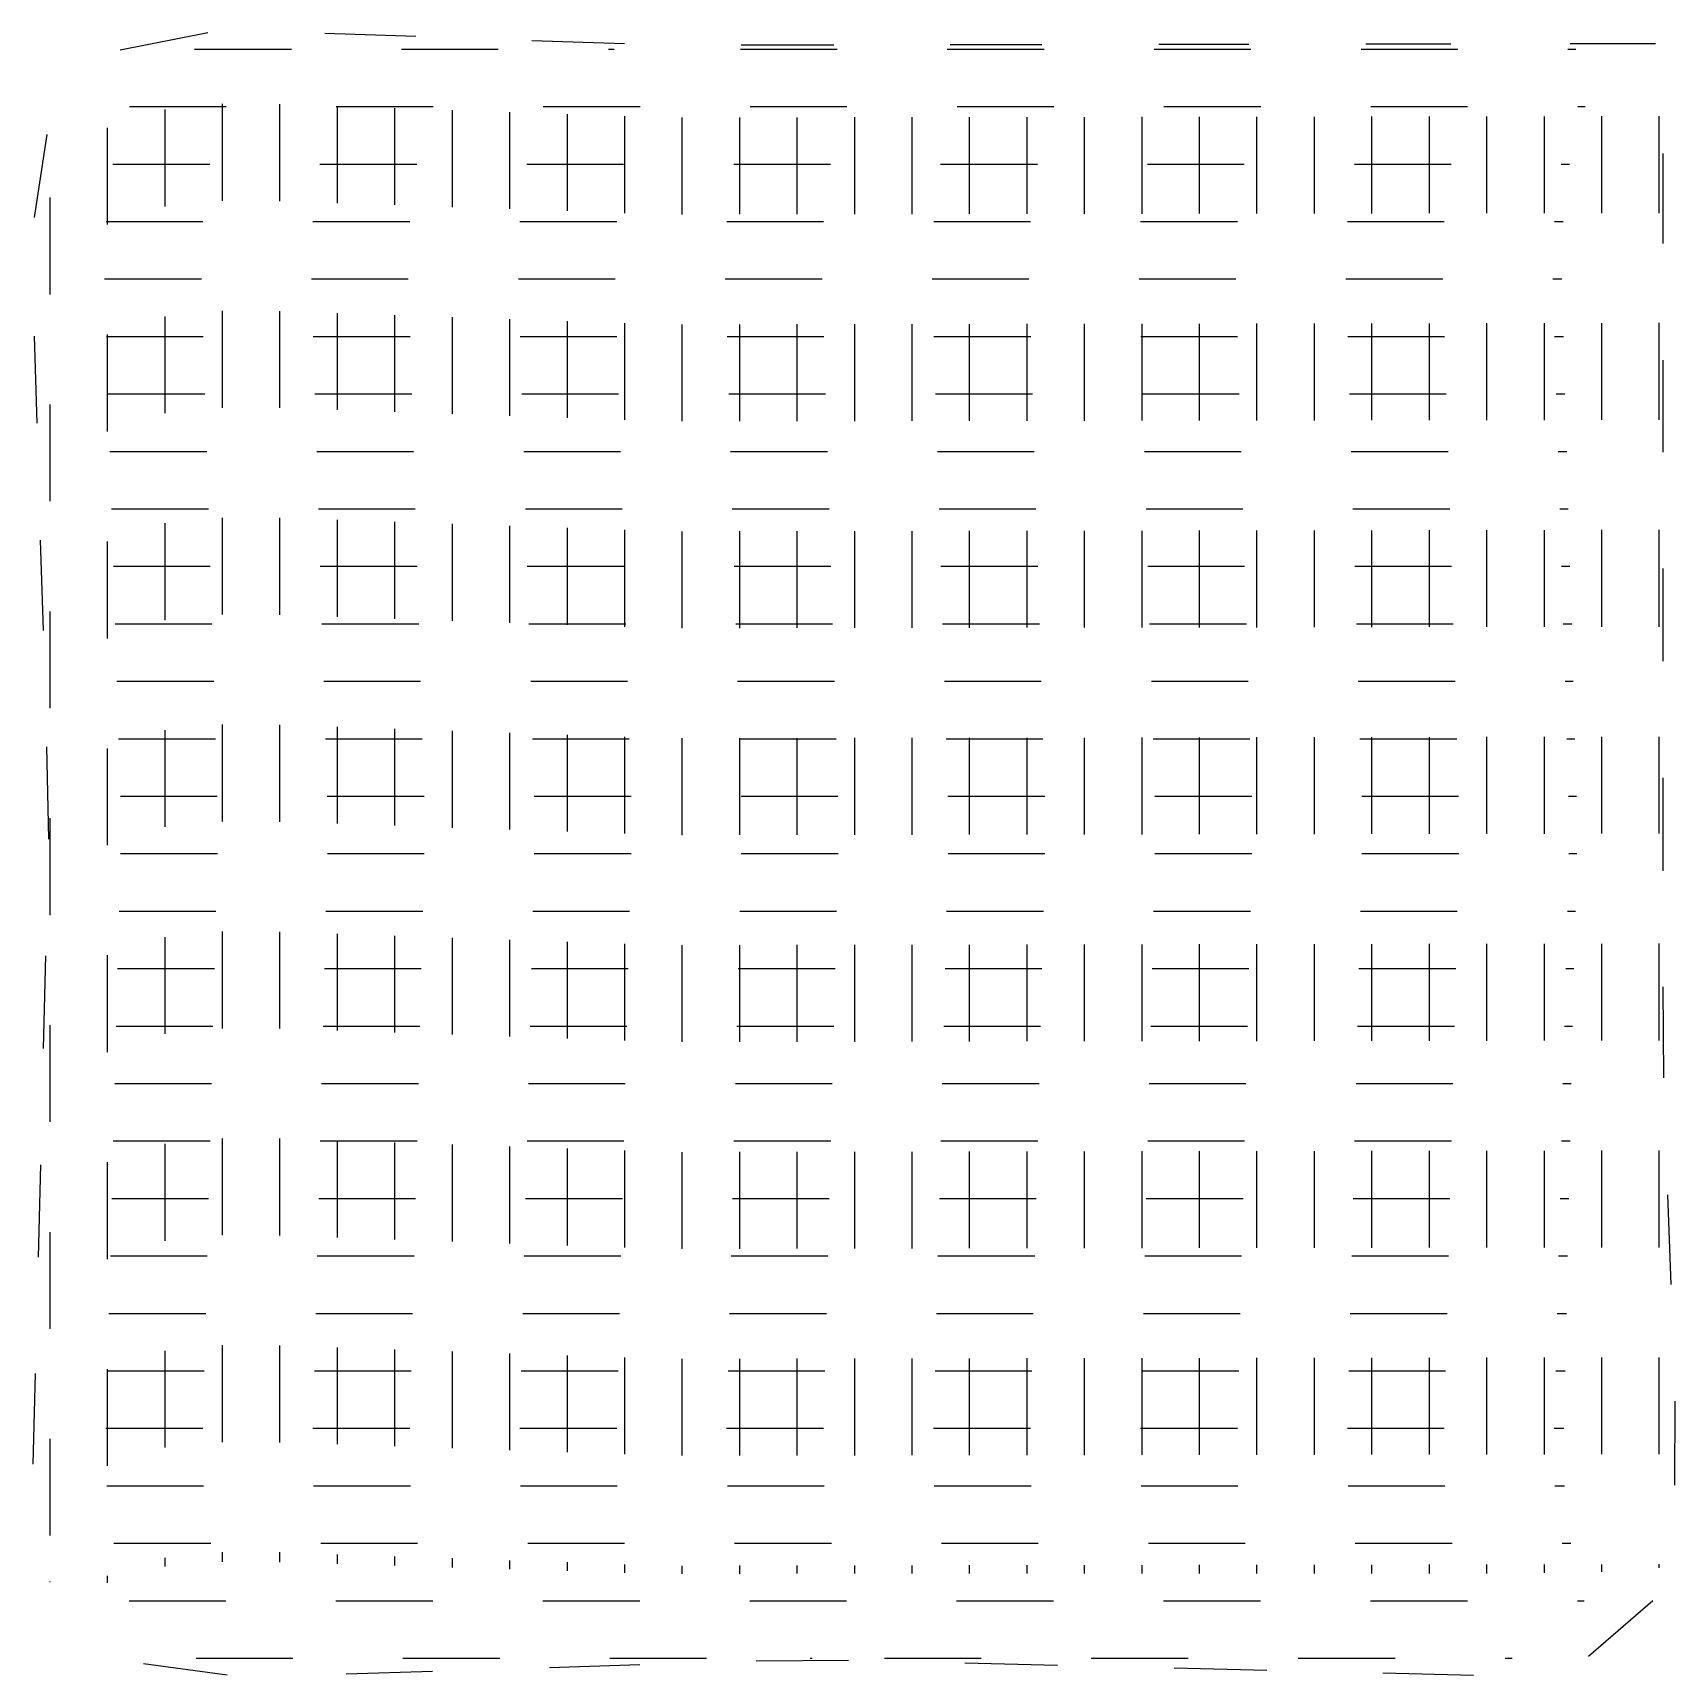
# Model space of a CAD drawing. Extents: x 0.4 to 14.7, y 0.4 to 14.7.
import ezdxf

# ---------------------------------------------------------------- set-up
doc = ezdxf.new("R2010")
doc.units = 0

msp = doc.modelspace()

# ---------------------------------------------------------------- linework, layer by layer
for p, q in [((1.96433, 14.733524), (1.202078, 14.584139)), ((3.773612, 14.700504), (2.981601, 14.728042)), ((1.85, 14.592238), (1.94, 14.592238)), ((1.85, 14.592238), (1.94, 14.592238)), ((1.94, 14.592238), (2.692, 14.592238)), ((3.65, 14.592238), (3.74, 14.592238)), ((3.74, 14.592238), (4.492, 14.592238)), ((5.590456, 14.637334), (4.782743, 14.665418)), ((5.45, 14.592238), (5.50088, 14.592238)), ((6.598, 14.592238), (6.688, 14.592238)), ((7.412416, 14.627227), (6.60515, 14.626061)), ((6.688, 14.592238), (7.44, 14.592238)), ((8.398, 14.592238), (9.15, 14.592238)), ((9.221701, 14.629841), (8.424667, 14.62869)), ((9.15, 14.592238), (9.24, 14.592238)), ((10.198, 14.592238), (10.288, 14.592238)), ((11.021796, 14.632441), (10.238214, 14.631309)), ((10.288, 14.592238), (11.04, 14.592238)), ((11.998, 14.592238), (12.088, 14.592238)), ((12.780676, 14.634982), (12.040248, 14.633912)), ((12.088, 14.592238), (12.84, 14.592238)), ((13.798, 14.592238), (13.86742, 14.592238)), ((14.561356, 14.637554), (13.818694, 14.636481)), ((1.283, 14.092238), (2.035, 14.092238)), ((1.283, 14.092238), (2.035, 14.092238)), ((1.592849, 13.314), (1.592849, 14.066)), ((2.035, 14.092238), (2.125, 14.092238)), ((2.092849, 14.114), (2.092849, 14.11494)), ((2.092849, 13.362), (2.092849, 14.114)), ((2.592849, 13.361), (2.592849, 14.113)), ((3.083, 14.092238), (3.835, 14.092238)), ((3.092849, 13.343), (3.092849, 14.095)), ((3.592849, 13.988), (3.592849, 14.078)), ((3.835, 14.092238), (3.925, 14.092238)), ((4.092849, 14.06), (4.092849, 14.06094)), ((4.092849, 13.97), (4.092849, 14.06)), ((4.592849, 13.953), (4.592849, 14.043)), ((4.883, 14.092238), (5.635, 14.092238)), ((5.092849, 13.936), (5.092849, 14.026)), ((5.592849, 13.918), (5.592849, 14.008)), ((5.635, 14.092238), (5.725, 14.092238)), ((6.683, 14.092238), (7.435, 14.092238)), ((7.435, 14.092238), (7.525, 14.092238)), ((8.483, 14.092238), (8.573, 14.092238)), ((8.573, 14.092238), (9.325, 14.092238)), ((10.283, 14.092238), (10.373, 14.092238)), ((10.373, 14.092238), (11.125, 14.092238)), ((11.092849, 13.252), (11.092849, 14.004)), ((11.592849, 13.914), (11.592849, 14.004)), ((12.083, 14.092238), (12.173, 14.092238)), ((12.092849, 13.253), (12.092849, 14.005)), ((12.173, 14.092238), (12.925, 14.092238)), ((12.592849, 13.916), (12.592849, 14.006)), ((13.092849, 14.00606), (13.092849, 14.007)), ((13.092849, 13.916), (13.092849, 14.00606)), ((13.592849, 13.917), (13.592849, 14.007)), ((13.883, 14.092238), (13.94732, 14.092238)), ((14.092849, 13.918), (14.092849, 14.008)), ((14.592849, 13.919), (14.592849, 14.009)), ((1.092849, 13.907), (1.092849, 13.90794)), ((1.092849, 13.817), (1.092849, 13.907)), ((3.592849, 13.236), (3.592849, 13.988)), ((4.092849, 13.218), (4.092849, 13.97)), ((4.592849, 13.201), (4.592849, 13.953)), ((5.092849, 13.184), (5.092849, 13.936)), ((5.592849, 13.166), (5.592849, 13.918)), ((6.092849, 13.906), (6.092849, 13.996)), ((6.092849, 13.154), (6.092849, 13.906)), ((6.592849, 13.907), (6.592849, 13.997)), ((6.592849, 13.155), (6.592849, 13.907)), ((7.092849, 13.908), (7.092849, 13.998)), ((7.092849, 13.156), (7.092849, 13.908)), ((7.592849, 13.90894), (7.592849, 13.999)), ((7.592849, 13.156), (7.592849, 13.90894)), ((8.092849, 13.909), (8.092849, 13.999)), ((8.092849, 13.157), (8.092849, 13.909)), ((8.592849, 13.91), (8.592849, 14)), ((8.592849, 13.158), (8.592849, 13.91)), ((9.092849, 13.911), (9.092849, 14.001)), ((9.092849, 13.159), (9.092849, 13.911)), ((9.592849, 13.911), (9.592849, 14.001)), ((9.592849, 13.159), (9.592849, 13.911)), ((10.092849, 13.25), (10.092849, 14.002)), ((10.592849, 13.913), (10.592849, 14.003)), ((10.592849, 13.161), (10.592849, 13.913)), ((11.592849, 13.162), (11.592849, 13.914)), ((12.592849, 13.164), (12.592849, 13.916)), ((13.092849, 13.164), (13.092849, 13.916)), ((13.592849, 13.165), (13.592849, 13.917)), ((14.092849, 13.166), (14.092849, 13.918)), ((14.592849, 13.167), (14.592849, 13.919)), ((0.563606, 13.85034), (0.452762, 13.127011)), ((1.092849, 13.065), (1.092849, 13.817)), ((1.14, 13.592238), (1.23, 13.592238)), ((1.14, 13.592238), (1.23, 13.592238)), ((1.23, 13.592238), (1.982, 13.592238)), ((2.94, 13.592238), (3.03, 13.592238)), ((3.03, 13.592238), (3.782, 13.592238)), ((4.74, 13.592238), (5.492, 13.592238)), ((5.492, 13.592238), (5.582, 13.592238)), ((6.54, 13.592238), (7.292, 13.592238)), ((7.292, 13.592238), (7.382, 13.592238)), ((8.34, 13.592238), (9.092, 13.592238)), ((9.092, 13.592238), (9.182, 13.592238)), ((10.14, 13.592238), (10.23, 13.592238)), ((10.23, 13.592238), (10.982, 13.592238)), ((11.94, 13.592238), (12.03, 13.592238)), ((12.03, 13.592238), (12.782, 13.592238)), ((13.74, 13.592238), (13.8129, 13.592238)), ((14.626201, 12.899564), (14.62621, 13.684461)), ((0.592849, 12.548), (0.592849, 13.3)), ((1.592849, 13.224), (1.592849, 13.314)), ((2.092849, 13.272), (2.092849, 13.362)), ((2.592849, 13.27094), (2.592849, 13.361)), ((3.092849, 13.253), (3.092849, 13.343)), ((2.592849, 13.27), (2.592849, 13.27094)), ((10.092849, 13.16), (10.092849, 13.25)), ((11.092849, 13.16194), (11.092849, 13.252)), ((11.092849, 13.161), (11.092849, 13.16194)), ((12.092849, 13.163), (12.092849, 13.253)), ((14.592849, 13.16606), (14.592849, 13.167)), ((1.08, 13.092238), (1.17, 13.092238)), ((1.08, 13.092238), (1.17, 13.092238)), ((1.17, 13.092238), (1.922, 13.092238)), ((2.88, 13.092238), (2.97, 13.092238)), ((2.97, 13.092238), (3.722, 13.092238)), ((4.68, 13.092238), (4.77, 13.092238)), ((4.77, 13.092238), (5.522, 13.092238)), ((6.48, 13.092238), (6.57, 13.092238)), ((6.57, 13.092238), (7.322, 13.092238)), ((8.28, 13.092238), (8.37, 13.092238)), ((8.37, 13.092238), (9.122, 13.092238)), ((10.08, 13.092238), (10.17, 13.092238)), ((10.17, 13.092238), (10.922, 13.092238)), ((11.88, 13.092238), (11.97, 13.092238)), ((11.97, 13.092238), (12.722, 13.092238)), ((13.68, 13.092238), (13.7565, 13.092238)), ((1.067, 12.592238), (1.157, 12.592238)), ((1.067, 12.592238), (1.157, 12.592238)), ((1.157, 12.592238), (1.909, 12.592238)), ((2.867, 12.592238), (3.619, 12.592238)), ((3.619, 12.592238), (3.709, 12.592238)), ((4.667, 12.592238), (4.757, 12.592238)), ((4.757, 12.592238), (5.509, 12.592238)), ((6.467, 12.592238), (6.557, 12.592238)), ((6.557, 12.592238), (7.309, 12.592238)), ((8.267, 12.592238), (8.357, 12.592238)), ((8.357, 12.592238), (9.109, 12.592238)), ((10.067, 12.592238), (10.157, 12.592238)), ((10.157, 12.592238), (10.909, 12.592238)), ((11.867, 12.592238), (11.957, 12.592238)), ((11.957, 12.592238), (12.709, 12.592238)), ((13.667, 12.592238), (13.74428, 12.592238)), ((0.592849, 12.458), (0.592849, 12.548)), ((2.092849, 12.314), (2.092849, 12.31494)), ((2.092849, 12.224), (2.092849, 12.314)), ((2.592849, 11.561), (2.592849, 12.313)), ((3.092849, 12.205), (3.092849, 12.295)), ((1.592849, 12.176), (1.592849, 12.266)), ((1.592849, 11.424), (1.592849, 12.176)), ((2.092849, 11.472), (2.092849, 12.224)), ((3.092849, 11.453), (3.092849, 12.205)), ((3.592849, 12.188), (3.592849, 12.278)), ((3.592849, 11.436), (3.592849, 12.188)), ((4.092849, 12.26), (4.092849, 12.26094)), ((4.092849, 12.17), (4.092849, 12.26)), ((4.092849, 11.418), (4.092849, 12.17)), ((4.592849, 12.153), (4.592849, 12.243)), ((4.592849, 11.401), (4.592849, 12.153)), ((5.092849, 12.136), (5.092849, 12.226)), ((5.592849, 12.118), (5.592849, 12.208)), ((6.092849, 12.106), (6.092849, 12.196)), ((6.592849, 12.107), (6.592849, 12.197)), ((7.092849, 12.108), (7.092849, 12.198)), ((7.592849, 12.10894), (7.592849, 12.199)), ((8.092849, 12.109), (8.092849, 12.199)), ((8.592849, 12.11), (8.592849, 12.2)), ((9.092849, 12.111), (9.092849, 12.201)), ((9.592849, 12.111), (9.592849, 12.201)), ((10.092849, 12.112), (10.092849, 12.202)), ((10.592849, 12.113), (10.592849, 12.203)), ((11.092849, 11.452), (11.092849, 12.204)), ((11.592849, 11.452), (11.592849, 12.204)), ((12.092849, 12.115), (12.092849, 12.205)), ((12.592849, 12.116), (12.592849, 12.206)), ((13.092849, 12.20606), (13.092849, 12.207)), ((13.092849, 12.116), (13.092849, 12.20606)), ((13.592849, 11.455), (13.592849, 12.207)), ((14.092849, 12.118), (14.092849, 12.208)), ((14.592849, 12.119), (14.592849, 12.209)), ((0.452876, 12.095818), (0.476068, 11.338391)), ((1.082, 12.092238), (1.834, 12.092238)), ((1.082, 12.092238), (1.834, 12.092238)), ((1.092849, 12.107), (1.092849, 12.10794)), ((1.092849, 12.017), (1.092849, 12.107)), ((1.092849, 11.265), (1.092849, 12.017)), ((1.834, 12.092238), (1.924, 12.092238)), ((2.882, 12.092238), (2.972, 12.092238)), ((2.972, 12.092238), (3.724, 12.092238)), ((4.682, 12.092238), (4.772, 12.092238)), ((4.772, 12.092238), (5.524, 12.092238)), ((5.092849, 11.384), (5.092849, 12.136)), ((5.592849, 11.366), (5.592849, 12.118)), ((6.092849, 11.354), (6.092849, 12.106)), ((6.482, 12.092238), (7.234, 12.092238)), ((6.592849, 11.355), (6.592849, 12.107)), ((7.092849, 11.356), (7.092849, 12.108)), ((7.234, 12.092238), (7.324, 12.092238)), ((7.592849, 11.356), (7.592849, 12.10894)), ((8.092849, 11.357), (8.092849, 12.109)), ((8.282, 12.092238), (8.372, 12.092238)), ((8.372, 12.092238), (9.124, 12.092238)), ((8.592849, 11.358), (8.592849, 12.11)), ((9.092849, 11.359), (9.092849, 12.111)), ((9.592849, 11.359), (9.592849, 12.111)), ((10.082, 12.092238), (10.172, 12.092238)), ((10.092849, 11.36), (10.092849, 12.112)), ((10.172, 12.092238), (10.924, 12.092238)), ((10.592849, 11.361), (10.592849, 12.113)), ((11.882, 12.092238), (12.634, 12.092238)), ((12.092849, 11.363), (12.092849, 12.115)), ((12.592849, 11.364), (12.592849, 12.116)), ((12.634, 12.092238), (12.724, 12.092238)), ((13.092849, 11.364), (13.092849, 12.116)), ((13.682, 12.092238), (13.75838, 12.092238)), ((14.092849, 11.366), (14.092849, 12.118)), ((14.592849, 11.367), (14.592849, 12.119)), ((14.626181, 11.085551), (14.62619, 11.884233)), ((1.097, 11.592238), (1.187, 11.592238)), ((1.097, 11.592238), (1.187, 11.592238)), ((1.187, 11.592238), (1.939, 11.592238)), ((2.897, 11.592238), (3.649, 11.592238)), ((3.649, 11.592238), (3.739, 11.592238)), ((4.697, 11.592238), (5.449, 11.592238)), ((5.449, 11.592238), (5.539, 11.592238)), ((6.497, 11.592238), (7.249, 11.592238)), ((7.249, 11.592238), (7.339, 11.592238)), ((8.297, 11.592238), (8.387, 11.592238)), ((8.387, 11.592238), (9.139, 11.592238)), ((10.097, 11.592238), (10.187, 11.592238)), ((10.187, 11.592238), (10.939, 11.592238)), ((11.897, 11.592238), (11.987, 11.592238)), ((11.987, 11.592238), (12.739, 11.592238)), ((13.697, 11.592238), (13.77248, 11.592238)), ((0.592849, 11.41), (0.592849, 11.5)), ((2.592849, 11.47094), (2.592849, 11.561)), ((2.592849, 11.47), (2.592849, 11.47094)), ((11.092849, 11.36194), (11.092849, 11.452)), ((11.592849, 11.362), (11.592849, 11.452)), ((13.592849, 11.365), (13.592849, 11.455)), ((0.592849, 10.658), (0.592849, 11.41)), ((11.092849, 11.361), (11.092849, 11.36194)), ((14.592849, 11.36606), (14.592849, 11.367)), ((1.113, 11.092238), (1.865, 11.092238)), ((1.113, 11.092238), (1.865, 11.092238)), ((1.865, 11.092238), (1.955, 11.092238)), ((2.913, 11.092238), (3.665, 11.092238)), ((3.665, 11.092238), (3.755, 11.092238)), ((4.713, 11.092238), (5.465, 11.092238)), ((5.465, 11.092238), (5.555, 11.092238)), ((6.513, 11.092238), (7.265, 11.092238)), ((7.265, 11.092238), (7.355, 11.092238)), ((8.313, 11.092238), (8.403, 11.092238)), ((8.403, 11.092238), (9.155, 11.092238)), ((10.113, 11.092238), (10.203, 11.092238)), ((10.203, 11.092238), (10.955, 11.092238)), ((11.913, 11.092238), (12.003, 11.092238)), ((12.003, 11.092238), (12.755, 11.092238)), ((13.713, 11.092238), (13.78752, 11.092238)), ((1.128, 10.592238), (1.218, 10.592238)), ((1.128, 10.592238), (1.218, 10.592238)), ((1.218, 10.592238), (1.97, 10.592238)), ((2.928, 10.592238), (3.68, 10.592238)), ((3.68, 10.592238), (3.77, 10.592238)), ((4.728, 10.592238), (4.818, 10.592238)), ((4.818, 10.592238), (5.57, 10.592238)), ((6.528, 10.592238), (6.618, 10.592238)), ((6.618, 10.592238), (7.37, 10.592238)), ((8.328, 10.592238), (8.418, 10.592238)), ((8.418, 10.592238), (9.17, 10.592238)), ((10.128, 10.592238), (10.218, 10.592238)), ((10.218, 10.592238), (10.97, 10.592238)), ((11.928, 10.592238), (12.018, 10.592238)), ((12.018, 10.592238), (12.77, 10.592238)), ((13.728, 10.592238), (13.80162, 10.592238)), ((1.592849, 10.376), (1.592849, 10.466)), ((2.092849, 10.514), (2.092849, 10.51494)), ((2.092849, 10.424), (2.092849, 10.514)), ((2.592849, 9.761), (2.592849, 10.513)), ((3.092849, 10.405), (3.092849, 10.495)), ((3.592849, 10.388), (3.592849, 10.478)), ((4.092849, 10.46), (4.092849, 10.46094)), ((4.092849, 10.37), (4.092849, 10.46)), ((4.592849, 10.353), (4.592849, 10.443)), ((0.507263, 10.319605), (0.531366, 9.532416)), ((1.092849, 10.307), (1.092849, 10.30794)), ((1.092849, 10.217), (1.092849, 10.307)), ((1.592849, 9.624), (1.592849, 10.376)), ((2.092849, 9.672), (2.092849, 10.424)), ((3.092849, 9.653), (3.092849, 10.405)), ((3.592849, 9.636), (3.592849, 10.388)), ((4.092849, 9.618), (4.092849, 10.37)), ((4.592849, 9.601), (4.592849, 10.353)), ((5.092849, 10.336), (5.092849, 10.426)), ((5.092849, 9.584), (5.092849, 10.336)), ((5.592849, 10.318), (5.592849, 10.408)), ((5.592849, 9.566), (5.592849, 10.318)), ((6.092849, 9.644), (6.092849, 10.396)), ((6.592849, 10.307), (6.592849, 10.397)), ((6.592849, 9.555), (6.592849, 10.307)), ((7.092849, 10.308), (7.092849, 10.398)), ((7.092849, 9.556), (7.092849, 10.308)), ((7.592849, 10.30894), (7.592849, 10.399)), ((7.592849, 9.556), (7.592849, 10.30894)), ((8.092849, 10.309), (8.092849, 10.399)), ((8.092849, 9.557), (8.092849, 10.309)), ((8.592849, 10.31), (8.592849, 10.4)), ((8.592849, 9.558), (8.592849, 10.31)), ((9.092849, 10.311), (9.092849, 10.401)), ((9.092849, 9.559), (9.092849, 10.311)), ((9.592849, 10.311), (9.592849, 10.401)), ((9.592849, 9.559), (9.592849, 10.311)), ((10.092849, 10.312), (10.092849, 10.402)), ((10.092849, 9.56), (10.092849, 10.312)), ((10.592849, 10.313), (10.592849, 10.403)), ((10.592849, 9.561), (10.592849, 10.313)), ((11.092849, 9.652), (11.092849, 10.404)), ((11.592849, 10.314), (11.592849, 10.404)), ((11.592849, 9.562), (11.592849, 10.314)), ((12.092849, 10.315), (12.092849, 10.405)), ((12.092849, 9.563), (12.092849, 10.315)), ((12.592849, 9.654), (12.592849, 10.406)), ((13.092849, 10.40606), (13.092849, 10.407)), ((13.092849, 10.316), (13.092849, 10.40606)), ((13.092849, 9.564), (13.092849, 10.316)), ((13.592849, 10.317), (13.592849, 10.407)), ((13.592849, 9.565), (13.592849, 10.317)), ((14.092849, 10.318), (14.092849, 10.408)), ((14.092849, 9.566), (14.092849, 10.318)), ((14.592849, 9.657), (14.592849, 10.409)), ((1.092849, 9.465), (1.092849, 10.217)), ((1.143, 10.092238), (1.895, 10.092238)), ((1.143, 10.092238), (1.895, 10.092238)), ((1.895, 10.092238), (1.985, 10.092238)), ((2.943, 10.092238), (3.033, 10.092238)), ((3.033, 10.092238), (3.785, 10.092238)), ((4.743, 10.092238), (4.833, 10.092238)), ((4.833, 10.092238), (5.585, 10.092238)), ((6.543, 10.092238), (7.295, 10.092238)), ((7.295, 10.092238), (7.385, 10.092238)), ((8.343, 10.092238), (8.433, 10.092238)), ((8.433, 10.092238), (9.185, 10.092238)), ((10.143, 10.092238), (10.233, 10.092238)), ((10.233, 10.092238), (10.985, 10.092238)), ((11.943, 10.092238), (12.033, 10.092238)), ((12.033, 10.092238), (12.785, 10.092238)), ((13.743, 10.092238), (13.81572, 10.092238)), ((14.626161, 9.266062), (14.62617, 10.07308)), ((2.592849, 9.67094), (2.592849, 9.761)), ((0.592849, 9.61), (0.592849, 9.7)), ((0.592849, 8.858), (0.592849, 9.61)), ((1.158, 9.592238), (1.91094, 9.592238)), ((1.158, 9.592238), (1.91094, 9.592238)), ((1.91094, 9.592238), (2.001, 9.592238)), ((2.592849, 9.67), (2.592849, 9.67094)), ((2.958, 9.592238), (3.04806, 9.592238)), ((3.04806, 9.592238), (3.801, 9.592238)), ((4.758, 9.592238), (4.84806, 9.592238)), ((4.84806, 9.592238), (5.601, 9.592238)), ((6.092849, 9.554), (6.092849, 9.644)), ((6.558, 9.592238), (7.31094, 9.592238)), ((7.31094, 9.592238), (7.401, 9.592238)), ((8.358, 9.592238), (8.44806, 9.592238)), ((8.44806, 9.592238), (9.201, 9.592238)), ((10.158, 9.592238), (10.24806, 9.592238)), ((10.24806, 9.592238), (11.001, 9.592238)), ((11.092849, 9.56194), (11.092849, 9.652)), ((11.958, 9.592238), (12.04806, 9.592238)), ((12.04806, 9.592238), (12.801, 9.592238)), ((12.592849, 9.564), (12.592849, 9.654)), ((13.758, 9.592238), (13.75894, 9.592238)), ((13.75894, 9.592238), (13.83076, 9.592238)), ((14.592849, 9.567), (14.592849, 9.657)), ((11.092849, 9.561), (11.092849, 9.56194)), ((14.592849, 9.56606), (14.592849, 9.567)), ((1.174, 9.092238), (1.264, 9.092238)), ((1.174, 9.092238), (1.264, 9.092238)), ((1.264, 9.092238), (2.016, 9.092238)), ((2.974, 9.092238), (3.726, 9.092238)), ((3.726, 9.092238), (3.816, 9.092238)), ((4.774, 9.092238), (5.526, 9.092238)), ((5.526, 9.092238), (5.616, 9.092238)), ((6.574, 9.092238), (7.326, 9.092238)), ((7.326, 9.092238), (7.416, 9.092238)), ((8.374, 9.092238), (8.464, 9.092238)), ((8.464, 9.092238), (9.216, 9.092238)), ((10.174, 9.092238), (10.264, 9.092238)), ((10.264, 9.092238), (11.016, 9.092238)), ((11.974, 9.092238), (12.064, 9.092238)), ((12.064, 9.092238), (12.816, 9.092238)), ((13.774, 9.092238), (13.84486, 9.092238)), ((1.189, 8.592238), (1.279, 8.592238)), ((1.189, 8.592238), (1.279, 8.592238)), ((1.279, 8.592238), (2.031, 8.592238)), ((1.592849, 8.576), (1.592849, 8.666)), ((1.592849, 7.824), (1.592849, 8.576)), ((2.092849, 8.714), (2.092849, 8.71494)), ((2.092849, 8.624), (2.092849, 8.714)), ((2.092849, 7.872), (2.092849, 8.624)), ((2.592849, 7.961), (2.592849, 8.713)), ((2.989, 8.592238), (3.079, 8.592238)), ((3.079, 8.592238), (3.831, 8.592238)), ((3.092849, 8.605), (3.092849, 8.695)), ((3.092849, 7.853), (3.092849, 8.605)), ((3.592849, 7.926), (3.592849, 8.678)), ((4.092849, 8.66), (4.092849, 8.66094)), ((4.092849, 8.57), (4.092849, 8.66)), ((4.592849, 7.891), (4.592849, 8.643)), ((4.789, 8.592238), (4.879, 8.592238)), ((4.879, 8.592238), (5.631, 8.592238)), ((5.092849, 7.874), (5.092849, 8.626)), ((5.592849, 7.856), (5.592849, 8.608)), ((6.092849, 7.844), (6.092849, 8.596)), ((6.589, 8.592238), (6.679, 8.592238)), ((6.592849, 8.507), (6.592849, 8.597)), ((6.679, 8.592238), (7.431, 8.592238)), ((7.092849, 7.846), (7.092849, 8.598)), ((7.592849, 8.50894), (7.592849, 8.599)), ((8.092849, 8.509), (8.092849, 8.599)), ((8.389, 8.592238), (8.479, 8.592238)), ((8.479, 8.592238), (9.231, 8.592238)), ((8.592849, 7.848), (8.592849, 8.6)), ((9.092849, 7.849), (9.092849, 8.601)), ((9.592849, 7.849), (9.592849, 8.601)), ((10.092849, 8.512), (10.092849, 8.602)), ((10.189, 8.592238), (10.279, 8.592238)), ((10.279, 8.592238), (11.031, 8.592238)), ((10.592849, 7.851), (10.592849, 8.603)), ((11.092849, 7.852), (11.092849, 8.604)), ((11.592849, 7.852), (11.592849, 8.604)), ((11.989, 8.592238), (12.079, 8.592238)), ((12.079, 8.592238), (12.831, 8.592238)), ((12.092849, 8.515), (12.092849, 8.605)), ((12.592849, 7.854), (12.592849, 8.606)), ((13.092849, 8.60606), (13.092849, 8.607)), ((13.092849, 8.516), (13.092849, 8.60606)), ((13.592849, 7.855), (13.592849, 8.607)), ((13.789, 8.592238), (13.85896, 8.592238)), ((14.092849, 7.856), (14.092849, 8.608)), ((14.592849, 7.857), (14.592849, 8.609)), ((0.562332, 8.521126), (0.579701, 7.717172)), ((1.092849, 8.507), (1.092849, 8.50794)), ((1.092849, 7.755), (1.092849, 8.507)), ((4.092849, 7.818), (4.092849, 8.57)), ((6.592849, 7.755), (6.592849, 8.507)), ((7.592849, 7.756), (7.592849, 8.50894)), ((8.092849, 7.757), (8.092849, 8.509)), ((10.092849, 7.76), (10.092849, 8.512)), ((12.092849, 7.763), (12.092849, 8.515)), ((13.092849, 7.764), (13.092849, 8.516)), ((14.626141, 7.442753), (14.62615, 8.25107)), ((1.204, 8.092238), (1.29406, 8.092238)), ((1.204, 8.092238), (1.29406, 8.092238)), ((1.29406, 8.092238), (2.047, 8.092238)), ((3.004, 8.092238), (3.75694, 8.092238)), ((3.75694, 8.092238), (3.847, 8.092238)), ((4.804, 8.092238), (4.89406, 8.092238)), ((4.89406, 8.092238), (5.647, 8.092238)), ((6.604, 8.092238), (6.69406, 8.092238)), ((6.69406, 8.092238), (7.447, 8.092238)), ((8.404, 8.092238), (8.49406, 8.092238)), ((8.49406, 8.092238), (9.247, 8.092238)), ((10.204, 8.092238), (10.29406, 8.092238)), ((10.29406, 8.092238), (11.047, 8.092238)), ((12.004, 8.092238), (12.09406, 8.092238)), ((12.09406, 8.092238), (12.847, 8.092238)), ((13.804, 8.092238), (13.80494, 8.092238)), ((13.80494, 8.092238), (13.874, 8.092238)), ((0.592849, 7.81), (0.592849, 7.9)), ((2.592849, 7.87094), (2.592849, 7.961)), ((2.592849, 7.87), (2.592849, 7.87094)), ((3.592849, 7.836), (3.592849, 7.926)), ((4.592849, 7.801), (4.592849, 7.891)), ((5.092849, 7.784), (5.092849, 7.874)), ((0.592849, 7.058), (0.592849, 7.81)), ((1.092849, 7.665), (1.092849, 7.755)), ((5.592849, 7.766), (5.592849, 7.856)), ((6.092849, 7.754), (6.092849, 7.844)), ((7.092849, 7.756), (7.092849, 7.846)), ((8.592849, 7.758), (8.592849, 7.848)), ((9.092849, 7.759), (9.092849, 7.849)), ((9.592849, 7.759), (9.592849, 7.849)), ((10.592849, 7.761), (10.592849, 7.851)), ((11.092849, 7.76194), (11.092849, 7.852)), ((11.092849, 7.761), (11.092849, 7.76194)), ((11.592849, 7.762), (11.592849, 7.852)), ((12.592849, 7.764), (12.592849, 7.854)), ((13.592849, 7.765), (13.592849, 7.855)), ((14.092849, 7.766), (14.092849, 7.856)), ((14.592849, 7.767), (14.592849, 7.857)), ((14.592849, 7.76606), (14.592849, 7.767)), ((1.205, 7.592238), (1.20594, 7.592238)), ((1.205, 7.592238), (1.20594, 7.592238)), ((1.20594, 7.592238), (1.296, 7.592238)), ((1.296, 7.592238), (2.048, 7.592238)), ((3.005, 7.592238), (3.00594, 7.592238)), ((3.00594, 7.592238), (3.096, 7.592238)), ((3.096, 7.592238), (3.848, 7.592238)), ((4.805, 7.592238), (4.80594, 7.592238)), ((4.80594, 7.592238), (4.896, 7.592238)), ((4.896, 7.592238), (5.648, 7.592238)), ((6.605, 7.592238), (6.60594, 7.592238)), ((6.60594, 7.592238), (6.696, 7.592238)), ((6.696, 7.592238), (7.448, 7.592238)), ((8.405, 7.592238), (8.40594, 7.592238)), ((8.40594, 7.592238), (8.496, 7.592238)), ((8.496, 7.592238), (9.248, 7.592238)), ((10.205, 7.592238), (10.20594, 7.592238)), ((10.20594, 7.592238), (10.296, 7.592238)), ((10.296, 7.592238), (11.048, 7.592238)), ((12.005, 7.592238), (12.00594, 7.592238)), ((12.00594, 7.592238), (12.096, 7.592238)), ((12.096, 7.592238), (12.848, 7.592238)), ((13.805, 7.592238), (13.80594, 7.592238)), ((13.80594, 7.592238), (13.87494, 7.592238)), ((1.193, 7.092238), (1.283, 7.092238)), ((1.193, 7.092238), (1.283, 7.092238)), ((1.283, 7.092238), (2.035, 7.092238)), ((2.993, 7.092238), (3.083, 7.092238)), ((3.083, 7.092238), (3.835, 7.092238)), ((4.793, 7.092238), (5.545, 7.092238)), ((5.545, 7.092238), (5.635, 7.092238)), ((6.593, 7.092238), (7.345, 7.092238)), ((7.345, 7.092238), (7.435, 7.092238)), ((8.393, 7.092238), (8.483, 7.092238)), ((8.483, 7.092238), (9.235, 7.092238)), ((10.193, 7.092238), (10.945, 7.092238)), ((10.945, 7.092238), (11.035, 7.092238)), ((11.993, 7.092238), (12.083, 7.092238)), ((12.083, 7.092238), (12.835, 7.092238)), ((13.793, 7.092238), (13.86272, 7.092238)), ((1.592849, 6.776), (1.592849, 6.866)), ((2.092849, 6.914), (2.092849, 6.91494)), ((2.092849, 6.824), (2.092849, 6.914)), ((2.592849, 6.161), (2.592849, 6.913)), ((3.092849, 6.805), (3.092849, 6.895)), ((3.592849, 6.126), (3.592849, 6.878)), ((4.092849, 6.86), (4.092849, 6.86094)), ((4.092849, 6.77), (4.092849, 6.86)), ((1.592849, 6.024), (1.592849, 6.776)), ((2.092849, 6.072), (2.092849, 6.824)), ((3.092849, 6.053), (3.092849, 6.805)), ((4.092849, 6.018), (4.092849, 6.77)), ((4.592849, 6.091), (4.592849, 6.843)), ((5.092849, 6.736), (5.092849, 6.826)), ((5.092849, 5.984), (5.092849, 6.736)), ((5.592849, 6.718), (5.592849, 6.808)), ((5.592849, 5.966), (5.592849, 6.718)), ((6.092849, 6.044), (6.092849, 6.796)), ((6.592849, 6.707), (6.592849, 6.797)), ((7.092849, 6.046), (7.092849, 6.798)), ((7.592849, 6.04606), (7.592849, 6.799)), ((8.092849, 6.709), (8.092849, 6.799)), ((8.592849, 6.71), (8.592849, 6.8)), ((9.092849, 6.049), (9.092849, 6.801)), ((9.592849, 6.049), (9.592849, 6.801)), ((10.092849, 6.712), (10.092849, 6.802)), ((10.592849, 6.713), (10.592849, 6.803)), ((11.092849, 6.052), (11.092849, 6.804)), ((11.592849, 6.052), (11.592849, 6.804)), ((12.092849, 6.715), (12.092849, 6.805)), ((12.592849, 6.054), (12.592849, 6.806)), ((13.092849, 6.80606), (13.092849, 6.807)), ((13.092849, 6.716), (13.092849, 6.80606)), ((13.092849, 5.964), (13.092849, 6.716)), ((13.592849, 6.717), (13.592849, 6.807)), ((13.592849, 5.965), (13.592849, 6.717)), ((14.092849, 6.718), (14.092849, 6.808)), ((14.092849, 5.966), (14.092849, 6.718)), ((14.592849, 6.057), (14.592849, 6.809)), ((0.554148, 6.703402), (0.533816, 5.896752)), ((1.092849, 6.707), (1.092849, 6.70794)), ((1.092849, 6.617), (1.092849, 6.707)), ((1.092849, 5.865), (1.092849, 6.617)), ((1.18, 6.592238), (1.27, 6.592238)), ((1.18, 6.592238), (1.27, 6.592238)), ((1.27, 6.592238), (2.022, 6.592238)), ((2.98, 6.592238), (3.07, 6.592238)), ((3.07, 6.592238), (3.822, 6.592238)), ((4.78, 6.592238), (5.532, 6.592238)), ((5.532, 6.592238), (5.622, 6.592238)), ((6.58, 6.592238), (7.332, 6.592238)), ((6.592849, 5.955), (6.592849, 6.707)), ((7.332, 6.592238), (7.422, 6.592238)), ((8.092849, 5.957), (8.092849, 6.709)), ((8.38, 6.592238), (8.47, 6.592238)), ((8.47, 6.592238), (9.222, 6.592238)), ((8.592849, 5.958), (8.592849, 6.71)), ((10.092849, 5.96), (10.092849, 6.712)), ((10.18, 6.592238), (10.932, 6.592238)), ((10.592849, 5.961), (10.592849, 6.713)), ((10.932, 6.592238), (11.022, 6.592238)), ((11.98, 6.592238), (12.07, 6.592238)), ((12.07, 6.592238), (12.822, 6.592238)), ((12.092849, 5.963), (12.092849, 6.715)), ((13.78, 6.592238), (13.8505, 6.592238)), ((14.631838, 5.642187), (14.626129, 6.43332)), ((2.592849, 6.07094), (2.592849, 6.161)), ((0.592849, 6.01), (0.592849, 6.1)), ((0.592849, 5.258), (0.592849, 6.01)), ((1.168, 6.092238), (1.258, 6.092238)), ((1.168, 6.092238), (1.258, 6.092238)), ((1.258, 6.092238), (2.01, 6.092238)), ((2.592849, 6.07), (2.592849, 6.07094)), ((2.968, 6.092238), (3.72, 6.092238)), ((3.592849, 6.036), (3.592849, 6.126)), ((3.72, 6.092238), (3.81, 6.092238)), ((4.592849, 6.001), (4.592849, 6.091)), ((4.768, 6.092238), (4.858, 6.092238)), ((4.858, 6.092238), (5.61, 6.092238)), ((6.092849, 5.954), (6.092849, 6.044)), ((6.568, 6.092238), (6.658, 6.092238)), ((6.658, 6.092238), (7.41, 6.092238)), ((7.092849, 5.956), (7.092849, 6.046)), ((7.592849, 5.956), (7.592849, 6.04606)), ((8.368, 6.092238), (8.458, 6.092238)), ((8.458, 6.092238), (9.21, 6.092238)), ((9.092849, 5.959), (9.092849, 6.049)), ((9.592849, 5.959), (9.592849, 6.049)), ((10.168, 6.092238), (10.258, 6.092238)), ((10.258, 6.092238), (11.01, 6.092238)), ((11.092849, 5.96194), (11.092849, 6.052)), ((11.592849, 5.962), (11.592849, 6.052)), ((11.968, 6.092238), (12.72, 6.092238)), ((12.592849, 5.964), (12.592849, 6.054)), ((12.72, 6.092238), (12.81, 6.092238)), ((13.768, 6.092238), (13.83922, 6.092238)), ((14.592849, 5.967), (14.592849, 6.057)), ((11.092849, 5.961), (11.092849, 5.96194)), ((14.592849, 5.96606), (14.592849, 5.967)), ((1.155, 5.592238), (1.907, 5.592238)), ((1.155, 5.592238), (1.907, 5.592238)), ((1.907, 5.592238), (1.997, 5.592238)), ((2.955, 5.592238), (3.045, 5.592238)), ((3.045, 5.592238), (3.797, 5.592238)), ((4.755, 5.592238), (4.845, 5.592238)), ((4.845, 5.592238), (5.597, 5.592238)), ((6.555, 5.592238), (6.645, 5.592238)), ((6.645, 5.592238), (7.397, 5.592238)), ((8.355, 5.592238), (8.445, 5.592238)), ((8.445, 5.592238), (9.197, 5.592238)), ((10.155, 5.592238), (10.245, 5.592238)), ((10.245, 5.592238), (10.997, 5.592238)), ((11.955, 5.592238), (12.045, 5.592238)), ((12.045, 5.592238), (12.797, 5.592238)), ((13.755, 5.592238), (13.82748, 5.592238)), ((1.142, 5.092238), (1.89494, 5.092238)), ((1.142, 5.092238), (1.89494, 5.092238)), ((1.592849, 4.976), (1.592849, 5.066)), ((1.89494, 5.092238), (1.985, 5.092238)), ((2.092849, 5.114), (2.092849, 5.11494)), ((2.092849, 5.024), (2.092849, 5.114)), ((2.092849, 4.272), (2.092849, 5.024)), ((2.592849, 4.361), (2.592849, 5.113)), ((2.942, 5.092238), (3.03206, 5.092238)), ((3.03206, 5.092238), (3.785, 5.092238)), ((3.092849, 5.005), (3.092849, 5.095)), ((3.092849, 4.253), (3.092849, 5.005)), ((3.592849, 4.988), (3.592849, 5.078)), ((4.092849, 5.06), (4.092849, 5.06094)), ((4.092849, 4.97), (4.092849, 5.06)), ((4.592849, 4.291), (4.592849, 5.043)), ((4.742, 5.092238), (4.83206, 5.092238)), ((4.83206, 5.092238), (5.585, 5.092238)), ((5.092849, 4.936), (5.092849, 5.026)), ((5.592849, 4.256), (5.592849, 5.008)), ((6.542, 5.092238), (7.29494, 5.092238)), ((7.29494, 5.092238), (7.385, 5.092238)), ((8.342, 5.092238), (8.43206, 5.092238)), ((8.43206, 5.092238), (9.185, 5.092238)), ((10.092849, 4.912), (10.092849, 5.002)), ((10.142, 5.092238), (10.23206, 5.092238)), ((10.23206, 5.092238), (10.985, 5.092238)), ((10.592849, 4.251), (10.592849, 5.003)), ((11.092849, 4.252), (11.092849, 5.004)), ((11.592849, 4.914), (11.592849, 5.004)), ((11.942, 5.092238), (12.03206, 5.092238)), ((12.03206, 5.092238), (12.785, 5.092238)), ((12.092849, 4.915), (12.092849, 5.005)), ((12.592849, 4.254), (12.592849, 5.006)), ((13.092849, 5.00606), (13.092849, 5.007)), ((13.092849, 4.916), (13.092849, 5.00606)), ((13.592849, 4.917), (13.592849, 5.007)), ((13.742, 5.092238), (13.74294, 5.092238)), ((13.74294, 5.092238), (13.81722, 5.092238)), ((14.092849, 4.256), (14.092849, 5.008)), ((14.592849, 4.919), (14.592849, 5.009)), ((0.508274, 4.883404), (0.488018, 4.079778)), ((1.092849, 4.907), (1.092849, 4.90794)), ((1.092849, 4.155), (1.092849, 4.907)), ((1.592849, 4.224), (1.592849, 4.976)), ((3.592849, 4.236), (3.592849, 4.988)), ((4.092849, 4.218), (4.092849, 4.97)), ((5.092849, 4.184), (5.092849, 4.936)), ((6.092849, 4.906), (6.092849, 4.996)), ((6.092849, 4.154), (6.092849, 4.906)), ((6.592849, 4.907), (6.592849, 4.997)), ((6.592849, 4.155), (6.592849, 4.907)), ((7.092849, 4.246), (7.092849, 4.998)), ((7.592849, 4.90894), (7.592849, 4.999)), ((7.592849, 4.156), (7.592849, 4.90894)), ((8.092849, 4.909), (8.092849, 4.999)), ((8.092849, 4.157), (8.092849, 4.909)), ((8.592849, 4.248), (8.592849, 5)), ((9.092849, 4.911), (9.092849, 5.001)), ((9.092849, 4.159), (9.092849, 4.911)), ((9.592849, 4.911), (9.592849, 5.001)), ((9.592849, 4.159), (9.592849, 4.911)), ((10.092849, 4.16), (10.092849, 4.912)), ((11.592849, 4.162), (11.592849, 4.914)), ((12.092849, 4.163), (12.092849, 4.915)), ((13.092849, 4.164), (13.092849, 4.916)), ((13.592849, 4.165), (13.592849, 4.917)), ((14.592849, 4.167), (14.592849, 4.919)), ((1.13, 4.592238), (1.882, 4.592238)), ((1.13, 4.592238), (1.882, 4.592238)), ((1.882, 4.592238), (1.972, 4.592238)), ((2.93, 4.592238), (3.02, 4.592238)), ((3.02, 4.592238), (3.772, 4.592238)), ((4.73, 4.592238), (4.82, 4.592238)), ((4.82, 4.592238), (5.572, 4.592238)), ((6.53, 4.592238), (7.282, 4.592238)), ((7.282, 4.592238), (7.372, 4.592238)), ((8.33, 4.592238), (8.42, 4.592238)), ((8.42, 4.592238), (9.172, 4.592238)), ((10.13, 4.592238), (10.22, 4.592238)), ((10.22, 4.592238), (10.972, 4.592238)), ((11.93, 4.592238), (12.682, 4.592238)), ((12.682, 4.592238), (12.772, 4.592238)), ((13.73, 4.592238), (13.80608, 4.592238)), ((14.695243, 3.843161), (14.667736, 4.623629)), ((0.592849, 4.21), (0.592849, 4.3)), ((2.592849, 4.27094), (2.592849, 4.361)), ((4.592849, 4.201), (4.592849, 4.291)), ((0.592849, 3.458), (0.592849, 4.21)), ((1.092849, 4.065), (1.092849, 4.155)), ((2.592849, 4.27), (2.592849, 4.27094)), ((5.592849, 4.166), (5.592849, 4.256)), ((7.092849, 4.156), (7.092849, 4.246)), ((8.592849, 4.158), (8.592849, 4.248)), ((10.592849, 4.161), (10.592849, 4.251)), ((11.092849, 4.16194), (11.092849, 4.252)), ((11.092849, 4.161), (11.092849, 4.16194)), ((12.592849, 4.164), (12.592849, 4.254)), ((14.092849, 4.166), (14.092849, 4.256)), ((14.592849, 4.16606), (14.592849, 4.167)), ((1.117, 4.092238), (1.869, 4.092238)), ((1.117, 4.092238), (1.869, 4.092238)), ((1.869, 4.092238), (1.959, 4.092238)), ((2.917, 4.092238), (3.007, 4.092238)), ((3.007, 4.092238), (3.759, 4.092238)), ((4.717, 4.092238), (4.807, 4.092238)), ((4.807, 4.092238), (5.559, 4.092238)), ((6.517, 4.092238), (6.607, 4.092238)), ((6.607, 4.092238), (7.359, 4.092238)), ((8.317, 4.092238), (8.407, 4.092238)), ((8.407, 4.092238), (9.159, 4.092238)), ((10.117, 4.092238), (10.207, 4.092238)), ((10.207, 4.092238), (10.959, 4.092238)), ((11.917, 4.092238), (12.669, 4.092238)), ((12.669, 4.092238), (12.759, 4.092238)), ((13.717, 4.092238), (13.79494, 4.092238)), ((1.105, 3.592238), (1.857, 3.592238)), ((1.105, 3.592238), (1.857, 3.592238)), ((1.857, 3.592238), (1.947, 3.592238)), ((2.905, 3.592238), (3.657, 3.592238)), ((3.657, 3.592238), (3.747, 3.592238)), ((4.705, 3.592238), (5.457, 3.592238)), ((5.457, 3.592238), (5.547, 3.592238)), ((6.505, 3.592238), (7.257, 3.592238)), ((7.257, 3.592238), (7.347, 3.592238)), ((8.305, 3.592238), (9.057, 3.592238)), ((9.057, 3.592238), (9.147, 3.592238)), ((10.105, 3.592238), (10.195, 3.592238)), ((10.195, 3.592238), (10.947, 3.592238)), ((11.905, 3.592238), (11.995, 3.592238)), ((11.995, 3.592238), (12.747, 3.592238)), ((13.705, 3.592238), (13.78468, 3.592238)), ((2.092849, 3.314), (2.092849, 3.31494)), ((2.092849, 3.224), (2.092849, 3.314)), ((2.592849, 2.561), (2.592849, 3.313)), ((3.092849, 3.205), (3.092849, 3.295)), ((1.592849, 3.176), (1.592849, 3.266)), ((1.592849, 2.424), (1.592849, 3.176)), ((2.092849, 2.472), (2.092849, 3.224)), ((3.092849, 2.453), (3.092849, 3.205)), ((3.592849, 3.188), (3.592849, 3.278)), ((3.592849, 2.436), (3.592849, 3.188)), ((4.092849, 3.26), (4.092849, 3.26094)), ((4.092849, 3.17), (4.092849, 3.26)), ((4.092849, 2.418), (4.092849, 3.17)), ((4.592849, 3.153), (4.592849, 3.243)), ((4.592849, 2.401), (4.592849, 3.153)), ((5.092849, 3.136), (5.092849, 3.226)), ((5.592849, 2.456), (5.592849, 3.208)), ((6.092849, 2.444), (6.092849, 3.196)), ((6.592849, 3.107), (6.592849, 3.197)), ((7.092849, 3.108), (7.092849, 3.198)), ((7.592849, 3.10894), (7.592849, 3.199)), ((8.092849, 3.109), (8.092849, 3.199)), ((8.592849, 2.448), (8.592849, 3.2)), ((9.092849, 3.111), (9.092849, 3.201)), ((9.592849, 3.111), (9.592849, 3.201)), ((10.092849, 3.112), (10.092849, 3.202)), ((10.592849, 3.113), (10.592849, 3.203)), ((11.092849, 2.452), (11.092849, 3.204)), ((11.592849, 2.452), (11.592849, 3.204)), ((12.092849, 3.115), (12.092849, 3.205)), ((12.592849, 3.116), (12.592849, 3.206)), ((13.092849, 3.20606), (13.092849, 3.207)), ((13.092849, 3.116), (13.092849, 3.20606)), ((13.592849, 3.117), (13.592849, 3.207)), ((14.092849, 2.456), (14.092849, 3.208)), ((14.592849, 3.119), (14.592849, 3.209)), ((0.462519, 3.068138), (0.442666, 2.280492)), ((1.092, 3.092238), (1.182, 3.092238)), ((1.092, 3.092238), (1.182, 3.092238)), ((1.092849, 3.107), (1.092849, 3.10794)), ((1.092849, 3.017), (1.092849, 3.107)), ((1.092849, 2.265), (1.092849, 3.017)), ((1.182, 3.092238), (1.934, 3.092238)), ((2.892, 3.092238), (2.982, 3.092238)), ((2.982, 3.092238), (3.734, 3.092238)), ((4.692, 3.092238), (5.444, 3.092238)), ((5.092849, 2.384), (5.092849, 3.136)), ((5.444, 3.092238), (5.534, 3.092238)), ((6.492, 3.092238), (7.244, 3.092238)), ((6.592849, 2.355), (6.592849, 3.107)), ((7.092849, 2.356), (7.092849, 3.108)), ((7.244, 3.092238), (7.334, 3.092238)), ((7.592849, 2.356), (7.592849, 3.10894)), ((8.092849, 2.357), (8.092849, 3.109)), ((8.292, 3.092238), (9.044, 3.092238)), ((9.044, 3.092238), (9.134, 3.092238)), ((9.092849, 2.359), (9.092849, 3.111)), ((9.592849, 2.359), (9.592849, 3.111)), ((10.092, 3.092238), (10.182, 3.092238)), ((10.092849, 2.36), (10.092849, 3.112)), ((10.182, 3.092238), (10.934, 3.092238)), ((10.592849, 2.361), (10.592849, 3.113)), ((11.892, 3.092238), (11.982, 3.092238)), ((11.982, 3.092238), (12.734, 3.092238)), ((12.092849, 2.363), (12.092849, 3.115)), ((12.592849, 2.364), (12.592849, 3.116)), ((13.092849, 2.364), (13.092849, 3.116)), ((13.592849, 2.365), (13.592849, 3.117)), ((13.692, 3.092238), (13.77354, 3.092238)), ((14.592849, 2.367), (14.592849, 3.119)), ((14.728984, 2.097549), (14.730986, 2.828994)), ((1.079, 2.592238), (1.07994, 2.592238)), ((1.079, 2.592238), (1.07994, 2.592238)), ((1.07994, 2.592238), (1.17, 2.592238)), ((1.17, 2.592238), (1.922, 2.592238)), ((2.879, 2.592238), (2.87994, 2.592238)), ((2.87994, 2.592238), (2.97, 2.592238)), ((2.97, 2.592238), (3.722, 2.592238)), ((4.679, 2.592238), (4.67994, 2.592238)), ((4.67994, 2.592238), (4.77, 2.592238)), ((4.77, 2.592238), (5.522, 2.592238)), ((6.479, 2.592238), (6.47994, 2.592238)), ((6.47994, 2.592238), (6.57, 2.592238)), ((6.57, 2.592238), (7.322, 2.592238)), ((8.279, 2.592238), (8.27994, 2.592238)), ((8.27994, 2.592238), (8.37, 2.592238)), ((8.37, 2.592238), (9.122, 2.592238)), ((10.079, 2.592238), (10.07994, 2.592238)), ((10.07994, 2.592238), (10.17, 2.592238)), ((10.17, 2.592238), (10.922, 2.592238)), ((11.879, 2.592238), (11.87994, 2.592238)), ((11.87994, 2.592238), (11.97, 2.592238)), ((11.97, 2.592238), (12.722, 2.592238)), ((13.679, 2.592238), (13.67994, 2.592238)), ((13.67994, 2.592238), (13.76328, 2.592238)), ((0.592849, 2.409931), (0.592849, 2.5)), ((2.592849, 2.47094), (2.592849, 2.561)), ((2.592849, 2.47), (2.592849, 2.47094)), ((5.592849, 2.366), (5.592849, 2.456)), ((6.092849, 2.354), (6.092849, 2.444)), ((8.592849, 2.358), (8.592849, 2.448)), ((11.092849, 2.36194), (11.092849, 2.452)), ((11.592849, 2.362), (11.592849, 2.452)), ((14.092849, 2.366), (14.092849, 2.456)), ((0.592849, 1.657979), (0.592849, 2.409931)), ((11.092849, 2.361), (11.092849, 2.36194)), ((14.592849, 2.36606), (14.592849, 2.367)), ((1.085, 2.092238), (1.175, 2.092238)), ((1.085, 2.092238), (1.175, 2.092238)), ((1.175, 2.092238), (1.927, 2.092238)), ((2.885, 2.092238), (2.975, 2.092238)), ((2.975, 2.092238), (3.727, 2.092238)), ((4.685, 2.092238), (4.775, 2.092238)), ((4.775, 2.092238), (5.527, 2.092238)), ((6.485, 2.092238), (7.237, 2.092238)), ((7.237, 2.092238), (7.327, 2.092238)), ((8.285, 2.092238), (8.375, 2.092238)), ((8.375, 2.092238), (9.127, 2.092238)), ((10.085, 2.092238), (10.175, 2.092238)), ((10.175, 2.092238), (10.927, 2.092238)), ((11.885, 2.092238), (12.637, 2.092238)), ((12.637, 2.092238), (12.727, 2.092238)), ((13.685, 2.092238), (13.76732, 2.092238)), ((1.148, 1.592238), (1.238, 1.592238)), ((1.148, 1.592238), (1.238, 1.592238)), ((1.238, 1.592238), (1.99, 1.592238)), ((2.948, 1.592238), (3.038, 1.592238)), ((3.038, 1.592238), (3.79, 1.592238)), ((4.748, 1.592238), (5.5, 1.592238)), ((5.5, 1.592238), (5.59, 1.592238)), ((6.548, 1.592238), (7.3, 1.592238)), ((7.3, 1.592238), (7.39, 1.592238)), ((8.348, 1.592238), (8.438, 1.592238)), ((8.438, 1.592238), (9.19, 1.592238)), ((10.148, 1.592238), (10.9, 1.592238)), ((10.9, 1.592238), (10.99, 1.592238)), ((11.948, 1.592238), (12.038, 1.592238)), ((12.038, 1.592238), (12.79, 1.592238)), ((13.748, 1.592238), (13.8227, 1.592238)), ((1.592849, 1.38854), (1.592849, 1.466)), ((1.592849, 1.38854), (1.592849, 1.466)), ((2.092849, 1.514), (2.092849, 1.51494)), ((2.092849, 1.43018), (2.092849, 1.514)), ((2.092849, 1.43018), (2.092849, 1.514)), ((2.592849, 1.4287), (2.592849, 1.513)), ((2.592849, 1.4287), (2.592849, 1.513)), ((3.092849, 1.41274), (3.092849, 1.495)), ((3.092849, 1.41274), (3.092849, 1.495)), ((3.592849, 1.39772), (3.592849, 1.478)), ((3.592849, 1.39772), (3.592849, 1.478)), ((4.092849, 1.46), (4.092849, 1.46094)), ((4.092849, 1.3817), (4.092849, 1.46)), ((4.092849, 1.3817), (4.092849, 1.46)), ((4.592849, 1.36668), (4.592849, 1.443)), ((4.592849, 1.36668), (4.592849, 1.443)), ((1.092849, 1.307), (1.092849, 1.30794)), ((1.092849, 1.24808), (1.092849, 1.307)), ((1.092849, 1.24808), (1.092849, 1.307)), ((5.092849, 1.35166), (5.092849, 1.426)), ((5.092849, 1.35166), (5.092849, 1.426)), ((5.592849, 1.3357), (5.592849, 1.408)), ((5.592849, 1.3357), (5.592849, 1.408)), ((6.092849, 1.32538), (6.092849, 1.396)), ((6.092849, 1.32538), (6.092849, 1.396)), ((6.592849, 1.32722), (6.592849, 1.397)), ((6.592849, 1.32722), (6.592849, 1.397)), ((7.092849, 1.32912), (7.092849, 1.398)), ((7.092849, 1.32912), (7.092849, 1.398)), ((7.592849, 1.39806), (7.592849, 1.399)), ((7.592849, 1.32888), (7.592849, 1.39806)), ((7.592849, 1.32888), (7.592849, 1.39806)), ((8.092849, 1.3291), (8.092849, 1.399)), ((8.092849, 1.3291), (8.092849, 1.399)), ((8.592849, 1.32932), (8.592849, 1.4)), ((8.592849, 1.32932), (8.592849, 1.4)), ((9.092849, 1.32954), (9.092849, 1.401)), ((9.092849, 1.32954), (9.092849, 1.401)), ((9.592849, 1.32882), (9.592849, 1.401)), ((9.592849, 1.32882), (9.592849, 1.401)), ((10.092849, 1.32904), (10.092849, 1.402)), ((10.092849, 1.32904), (10.092849, 1.402)), ((10.592849, 1.32926), (10.592849, 1.403)), ((10.592849, 1.32926), (10.592849, 1.403)), ((11.092849, 1.40306), (11.092849, 1.404)), ((11.092849, 1.32854), (11.092849, 1.40306)), ((11.092849, 1.32854), (11.092849, 1.40306)), ((11.592849, 1.32876), (11.592849, 1.404)), ((11.592849, 1.32876), (11.592849, 1.404)), ((12.092849, 1.32898), (12.092849, 1.405)), ((12.092849, 1.32898), (12.092849, 1.405)), ((12.592849, 1.3292), (12.592849, 1.406)), ((12.592849, 1.3292), (12.592849, 1.406)), ((13.092849, 1.40606), (13.092849, 1.407)), ((13.092849, 1.3292), (13.092849, 1.40606)), ((13.092849, 1.3292), (13.092849, 1.40606)), ((13.592849, 1.33422), (13.592849, 1.407)), ((13.592849, 1.33422), (13.592849, 1.407)), ((14.092849, 1.34302), (14.092849, 1.408)), ((14.092849, 1.34302), (14.092849, 1.408)), ((14.592849, 1.37828), (14.592849, 1.409)), ((14.592849, 1.37734), (14.592849, 1.37828)), ((14.592849, 1.37734), (14.592849, 1.37828)), ((0.592849, 1.254), (0.592849, 1.258505)), ((0.592849, 1.254), (0.592849, 1.258505)), ((1.28, 1.092238), (2.03294, 1.092238)), ((1.28, 1.092238), (2.03294, 1.092238)), ((2.03294, 1.092238), (2.123, 1.092238)), ((3.08, 1.092238), (3.17006, 1.092238)), ((3.17006, 1.092238), (3.923, 1.092238)), ((4.88, 1.092238), (5.63294, 1.092238)), ((5.63294, 1.092238), (5.723, 1.092238)), ((6.68, 1.092238), (6.77006, 1.092238)), ((6.77006, 1.092238), (7.523, 1.092238)), ((8.48, 1.092238), (9.23294, 1.092238)), ((9.23294, 1.092238), (9.323, 1.092238)), ((10.28, 1.092238), (10.37006, 1.092238)), ((10.37006, 1.092238), (11.123, 1.092238)), ((12.08, 1.092238), (12.17006, 1.092238)), ((12.17006, 1.092238), (12.923, 1.092238)), ((13.88, 1.092238), (13.88094, 1.092238)), ((13.88094, 1.092238), (13.9401, 1.092238)), ((13.978044, 0.610187), (14.537585, 1.092897)), ((1.863, 0.592238), (1.953, 0.592238)), ((1.863, 0.592238), (1.953, 0.592238)), ((1.953, 0.592238), (2.705, 0.592238)), ((3.663, 0.592238), (4.415, 0.592238)), ((4.415, 0.592238), (4.505, 0.592238)), ((5.463, 0.592238), (6.215, 0.592238)), ((6.215, 0.592238), (6.305, 0.592238)), ((6.736309, 0.568096), (7.538584, 0.575898)), ((7.20472, 0.592238), (7.22206, 0.592238)), ((7.22206, 0.592238), (7.223, 0.592238)), ((7.851, 0.592238), (7.85194, 0.592238)), ((7.85194, 0.592238), (7.942, 0.592238)), ((7.942, 0.592238), (8.694, 0.592238)), ((9.651, 0.592238), (9.65194, 0.592238)), ((9.65194, 0.592238), (9.742, 0.592238)), ((9.742, 0.592238), (10.494, 0.592238)), ((11.451, 0.592238), (11.45194, 0.592238)), ((11.45194, 0.592238), (11.542, 0.592238)), ((11.542, 0.592238), (12.294, 0.592238)), ((13.251, 0.592238), (13.25194, 0.592238)), ((13.25194, 0.592238), (13.31248, 0.592238)), ((2.13341, 0.444309), (1.406701, 0.542418)), ((2.13341, 0.444309), (1.406701, 0.542418)), ((3.167636, 0.455154), (3.918734, 0.478925)), ((4.9379, 0.511179), (5.723973, 0.536057)), ((8.551993, 0.551597), (9.358688, 0.532252)), ((10.372409, 0.507943), (11.177738, 0.488632)), ((12.188331, 0.464398), (12.97713, 0.445482))]:
    msp.add_line(p, q)

doc.saveas('drawing.dxf')
